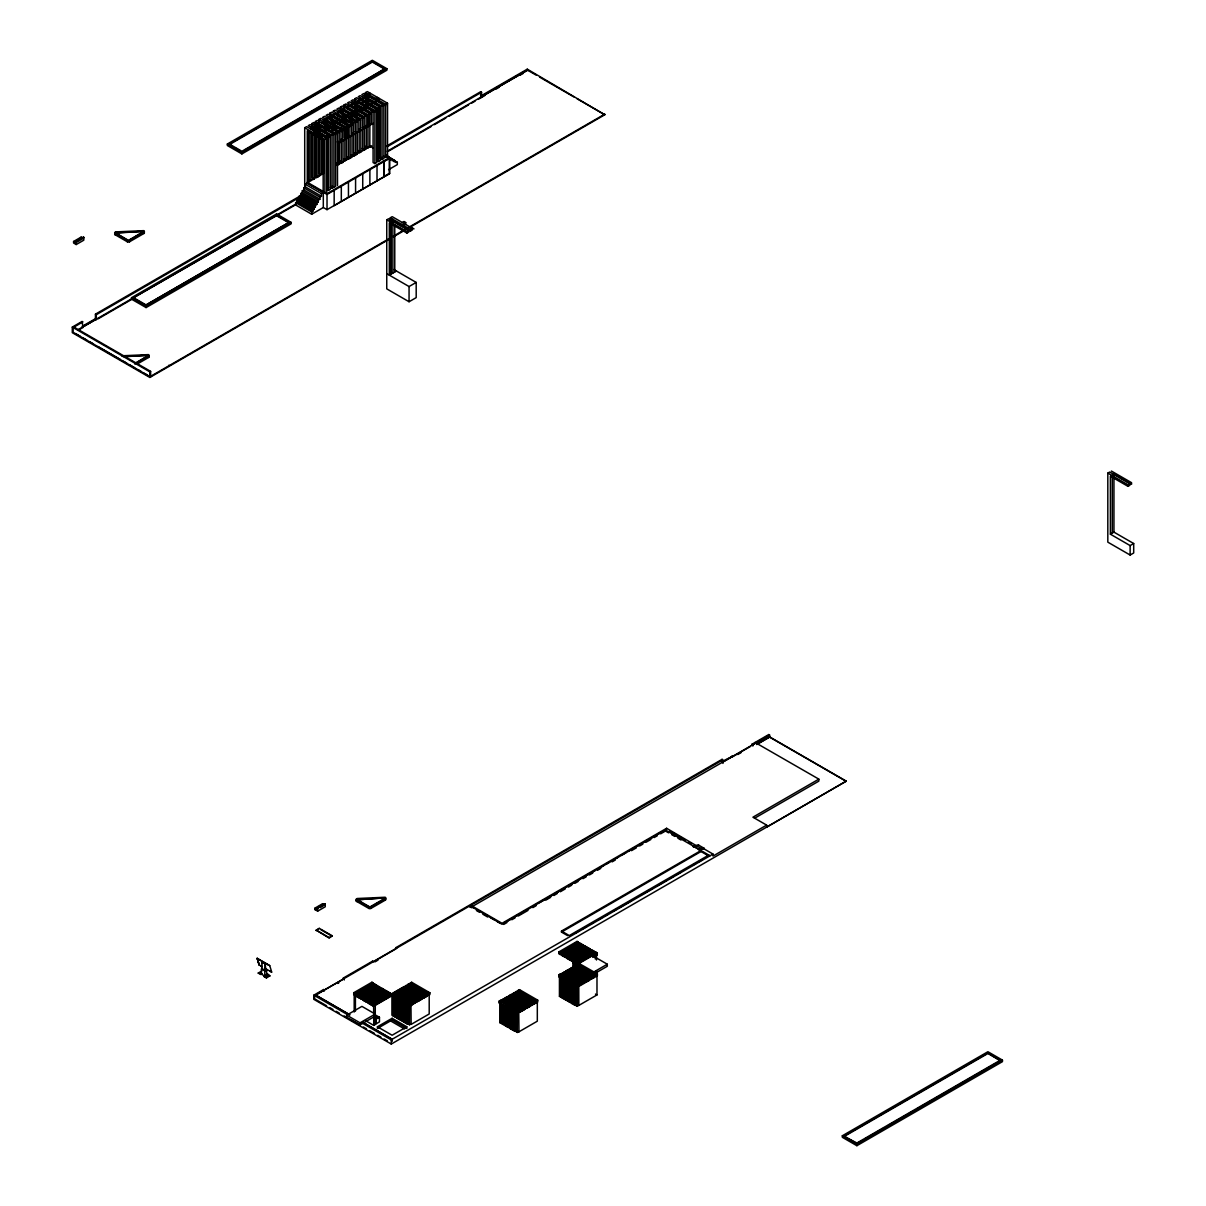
<?xml version="1.0" encoding="UTF-8"?>
<svg xmlns="http://www.w3.org/2000/svg" width="1206" height="1206" viewBox="0 0 1206 1206"><rect width="100%" height="100%" fill="white"/><g stroke="black" fill="none" stroke-linecap="round" stroke-linejoin="round"><path stroke-width="1.5" d="M666.526 829.246L666.601 828.281L700.701 848.21M699.013 850.155L702.133 847.788L713.017 854.074L713.017 856.079L766.639 825.115L766.639 827.105L846.25 781.141L391.272 1044.049L313.786 999.322L313.786 995.206L323.615 989.538L324.384 991.03M258.657 959.448L260.164 960.066M259.124 964.996L257.225 958.378L259.124 964.996L262.184 966.564L260.707 965.916M257.104 958.499L269.722 965.599L271.712 972.066L264.792 968.267M269.722 965.599L267.913 964.74M270.023 971.101L271.591 972.202M262.426 968.418L261.446 969.021L261.446 974.162L264.807 976.106L264.777 970.951L261.446 969.021M264.777 970.951L266.632 969.835L266.662 975.036L269.903 975.895L266.436 977.9L264.069 976.528L267.536 973.86L269.903 975.895M369.036 147.298L369.91 146.152L336.58 165.388M227.331 144.027L372.353 60.3L386.9 68.712L386.9 70.189L241.878 153.916L227.331 145.504L227.331 144.027L241.878 152.438L386.9 68.712M232.487 146.423L229.351 144.027L372.353 61.461L384.88 68.712L362.132 82.43M229.351 144.614L372.353 62.049L384.88 69.285M73.581 241.471L81.164 237.1L83.35 238.351L83.802 237.326L83.802 240.175L76.219 244.547L73.581 243.024L73.581 241.471L75.767 242.738L83.35 238.351M76.234 240.748L80.742 238.155M76.234 241.019L80.742 238.426M75.767 242.738L75.767 241.456L83.35 237.069M75.767 241.456L83.802 237.326M229.351 144.027L241.893 151.263L384.88 68.712M245.135 149.966L358.891 84.299M115.158 232.713L143.861 231.462L128.424 240.868L115.158 232.713L128.424 240.371L143.861 231.462M115.158 233.225L143.454 231.22M304.711 187.443L304.711 127.746L306.595 126.645L326.796 138.298L326.796 192.131M311.826 123.615L313.756 122.499L333.941 134.152L332.057 135.238L311.872 123.585L311.872 127.293M315.444 121.52L317.314 120.434L337.514 132.102L335.63 133.188L315.429 121.535L315.429 125.243M318.987 119.454L320.886 118.339L341.072 129.992L339.188 131.092L319.002 119.439L319.002 126.856M329.705 113.289L331.575 112.203L351.775 123.856L349.891 124.942L329.69 113.289L329.69 117.012M333.248 111.223L335.162 110.108L355.363 121.776L353.464 122.861L333.278 111.208M340.394 107.078L342.323 105.962L362.509 117.615L362.509 129.585L360.624 130.67L358.815 129.63M343.996 108.706L343.996 104.997L345.881 103.912L366.081 115.565L366.081 127.534L364.197 128.62L362.388 127.565M354.715 102.495L354.715 98.786L356.599 97.701L376.8 109.354L376.8 162.508L374.9 163.594L373.091 162.554L373.091 110.982M365.448 92.651L367.317 91.566L387.548 103.234L387.548 157.88M353.69 102.359L353.69 103.942L355.574 102.842M323.841 128.333L325.53 127.354L325.53 128.876M330.972 124.203L332.66 123.238M334.544 122.153L336.218 121.188L336.233 122.756L328.695 118.414M338.102 120.087L339.791 119.123M341.675 118.037L343.363 117.057L343.363 118.64M345.263 115.942L346.936 114.977M348.82 113.877L350.509 112.912M354.097 110.816L352.408 111.796L352.408 113.304M355.981 109.731L357.654 108.766M359.539 107.681L361.227 106.701M363.112 105.615L364.8 104.636L364.8 106.218M370.257 101.47L371.945 100.49L371.945 102.073M373.845 99.374L375.533 98.41L375.533 99.917M129.524 240.537L143.861 232.261A1.854 1.07 0 0 0 143.65 230.648L115.866 231.884A1.809 1.04 0 0 0 114.887 233.346L127.323 240.537A1.553 0.904 0 0 0 129.524 240.537L129.524 241.788A1.553 0.904 0 0 1 127.323 241.788L114.932 234.627L114.932 233.391M318.369 131.514L316.696 132.479L316.696 134.002M320.253 130.414L321.942 129.449L321.942 131.017M129.524 241.788L143.861 233.497A1.854 1.07 0 0 0 144.027 232.095M321.972 131.409L323.66 130.429L323.66 132.012M330.806 126.283L329.117 127.248L329.117 128.831M336.248 123.133L337.936 122.168L337.936 123.751L346.318 128.59M345.067 118.052L343.378 119.017L343.378 120.6M346.966 116.922L348.655 115.957L348.655 117.54M371.976 102.45L373.664 101.485L373.664 103.053L371.976 104.033M375.563 100.354L377.237 99.389L377.237 100.972L375.563 101.937M361.257 110.183L362.931 109.203L362.931 107.696L361.257 108.661L361.257 110.243L362.931 109.279L371.327 114.103M325.56 130.896L327.233 129.856L327.233 128.349L325.56 129.313L325.56 130.836M341.494 121.625L339.821 122.605L339.821 121.082L341.494 120.118L341.494 121.685L349.876 126.524L332.268 116.349L338.283 119.831M354.715 98.786L374.9 110.439L376.8 109.354M380.357 107.289L360.172 95.636L358.288 96.721L378.473 108.374L380.357 107.289L380.357 160.443L378.473 161.529L376.664 160.488L376.664 108.917M382.061 106.294L383.945 105.193L363.76 93.54L361.83 94.656L382.061 106.294L382.061 159.554L380.252 158.499L380.252 106.821L364.438 97.686M304.711 127.746L324.896 139.399L326.796 138.298M328.469 137.333L330.354 136.248L310.168 124.595L308.284 125.68L328.469 137.333L328.469 190.382L326.751 189.387L326.751 137.906M344.645 127.972L324.444 116.319L322.575 117.404L342.76 129.057L344.645 127.972L344.645 139.866L342.76 140.951L340.921 139.896M348.202 125.921L328.017 114.269L326.117 115.339L346.318 127.007L348.202 125.921L348.202 137.77L346.318 138.856L344.524 137.816L344.524 127.55M357.036 120.796L358.921 119.711L338.735 108.058L336.851 109.143L357.036 120.796L357.036 132.69L355.227 131.65M340.439 110.771L340.439 107.048L360.624 118.701L362.509 117.615M343.996 104.997L364.197 116.65L366.081 115.565M369.669 113.515L349.454 101.847L347.554 102.917L367.785 114.615L369.669 113.515L369.669 125.53L367.8 126.615L365.961 125.56M371.327 112.535L373.212 111.449L353.011 99.781L351.142 100.867L371.327 112.535L371.327 124.504L369.518 123.464M387.548 103.234L385.664 104.319L365.433 92.576L365.433 96.284M337.394 141.931L339.188 142.971L341.072 141.886L340.921 129.585M348.082 125.484L348.082 135.765L349.891 136.806L351.775 135.72L351.67 123.389M351.67 133.745L353.464 134.786L355.363 133.7L355.227 121.339M357.036 132.69L358.921 131.605L358.815 119.243M371.327 124.504L373.212 123.419M323.871 172.729L307.274 182.272L327.022 193.669L389.628 157.534L389.628 173.634L334.152 205.668L334.183 190.307M343.001 139.971L343.001 162.358L341.298 163.368L341.298 139.067M351.127 154.715L353.69 156.192L357.262 154.127L357.278 131.695M360.85 129.645L360.85 152.031L359.162 153.011L359.162 128.741M361.845 148.504L364.438 149.951L366.322 148.851L366.322 126.464M365.433 146.408L367.996 147.886L371.599 145.79M305.42 184.337L307.274 183.267L323.314 192.538L321.459 193.608L305.42 184.337L305.42 186.945L321.459 196.216L321.459 193.608M303.822 187.865L319.861 197.136L319.861 199.201L303.822 189.93L303.822 187.865L305.42 186.945M302.269 190.834L318.309 200.09L318.309 201.915L302.269 192.659L302.269 190.834L303.822 189.93M300.807 193.503L316.846 202.759L316.846 204.432L300.807 195.176L300.807 193.503L302.269 192.659M388.468 239.662L149.815 377.448L72.3 332.69L72.3 327.082L82.129 321.414L82.973 327.504L78.435 330.082M299.329 196.035L315.384 205.291L315.384 206.889L299.329 197.618L299.329 196.035L300.807 195.176M296.254 203.769L82.973 326.886L82.129 326.404L95.44 318.716L95.44 314.163L300.249 195.915M386.387 146.182L480.666 91.746L481.556 92.259L481.556 97.445M82.943 321.881L73.114 327.55L73.114 332.298L149.815 376.589L150.629 376.121M95.44 314.163L96.329 314.676L299.51 197.362M387.277 146.695L481.556 92.259M297.867 198.462L313.907 207.734L313.907 209.362L297.867 200.106L297.867 198.462L299.329 197.618M296.766 200.739L312.806 210.01L312.806 211.291L296.766 202.035L297.867 200.106M307.274 183.056L327.022 194.452L389.659 158.257L383.975 161.227L383.975 176.438L389.659 173.468L327.022 209.663L323.314 207.522L311.691 214.231L295.651 204.96L295.651 202.668L296.766 202.035M480.666 91.746L480.666 96.073L527.278 69.164L604.794 114.766L411.246 226.517M131.529 297.701L276.551 213.959L291.113 222.371L291.113 223.849L146.092 307.575L131.529 299.178L131.529 297.701L146.092 306.098L291.113 222.371M83.727 326.102L95.138 319.515M483.244 95.44L489.772 91.671M493.028 89.787L497.927 86.968M501.183 85.083L527.278 70.008L536.323 75.239M78.435 329.449L96.284 319.183L95.44 318.716M387.277 151.217L528.168 69.888M97.957 318.912L132.087 299.194M296.254 204.417L133.565 297.686L146.092 304.937L289.093 222.371L146.092 304.937M388.905 150.931L431.16 126.524M434.416 124.655L445.798 118.082M449.039 116.213L468.546 104.952M471.802 103.068L475.043 101.198M478.3 99.314L484.767 95.576M496.013 89.093L499.239 87.224M520.133 75.164L523.344 73.31M380.252 158.499L382.136 157.413M328.469 190.382L330.354 189.297L330.323 135.826L314.434 126.645L314.434 178.895M330.323 187.322L332.057 188.317L333.941 187.232L333.896 133.76M382.061 159.554L383.945 158.453L383.825 104.756M383.825 156.358L385.664 157.428L387.548 156.343M319.861 197.136L321.459 196.216M318.309 200.09L319.861 199.201M316.846 202.759L318.309 201.915M315.384 205.291L316.846 204.432M313.907 207.734L315.384 206.889M385.89 155.348L395.101 160.684L393.638 161.529L393.638 159.931L392.161 160.79L392.161 159.117L390.699 159.961L390.699 158.122L389.146 159.026L389.146 156.961L385.935 155.107M312.806 210.01L313.907 209.362M295.651 202.668L311.691 211.939L312.806 211.291M385.739 155.408L397.317 162.313L395.101 162.313L395.101 160.684M388.603 169.654L397.317 164.619L397.317 162.313M134.71 363.443L148.609 355.423L134.71 363.941M135.871 363.579L148.624 356.222A1.854 1.07 0 0 0 148.398 354.609L122.469 355.77M393.88 269.541L416.191 282.43L416.191 297.626L409.06 301.741L386.749 288.867L386.749 219.824L388.634 218.738L408.819 230.391L408.819 231.974L406.935 233.06L389.312 222.884L389.312 275.134L396.442 271.018M392.885 219.251L392.885 273.084L390.322 271.606L390.322 217.773L392.206 216.673L412.392 228.341L412.392 229.909L410.507 230.994L392.885 220.834M137.469 363.911L148.624 357.458A1.854 1.07 0 0 0 148.926 356.192M398.734 224.572L400.407 223.592L400.407 225.115M402.291 222.507L403.98 221.542L405.698 222.522L405.698 224.105L404.01 225.07L404.01 223.502L405.698 222.522M400.437 225.552L402.126 224.587L402.126 226.17M72.3 327.082L149.815 371.84L150.629 371.373L150.629 376.981M150.629 376.332L388.468 239.014M393.352 236.195L604.794 114.118M393.352 236.843L403.106 231.205M386.749 219.824L406.935 231.477L408.819 230.391M410.507 231.009L410.507 229.426L412.392 228.341M386.749 273.656L409.06 286.546L416.191 282.43M315.037 908.073L322.62 903.701L324.806 904.967L325.243 903.927L325.243 906.776L317.66 911.148L315.037 909.641L315.037 908.073L317.223 909.339L317.223 908.058L324.806 903.686M317.691 907.349L320.69 905.616M315.037 909.641L319.59 907.002M317.223 908.058L325.243 903.927M320.253 907.59L323.283 905.842M383.764 899.465L369.865 907.485L356.614 899.827L384.895 897.837L385.302 898.576A1.854 1.07 0 0 1 385.317 900.113L370.981 908.389A1.553 0.904 0 0 1 368.765 908.389L356.373 901.244L356.373 899.993A1.809 1.04 0 0 1 357.323 898.5L385.106 897.249A1.854 1.07 0 0 1 385.317 898.862L385.317 900.113M356.614 899.827L384.895 897.837M316.213 930.128L319.304 928.349L332.253 935.811L329.148 938.072L316.213 930.128L329.148 937.605L332.253 935.811M1107.817 473.114L1109.701 472.028L1129.886 483.681L1129.886 485.264L1128.002 486.35L1110.379 476.174L1110.379 534.183L1130.128 545.579L1133.7 543.529L1133.7 552.981L1130.128 555.031L1107.817 542.157L1107.817 473.114L1128.002 484.767L1129.886 483.681M265.245 970.664L261.777 968.825L261.913 961.981L265.245 963.911L265.817 970.302M316.213 930.595L319.304 928.349M261.777 962.071L265.245 963.911M356.614 899.314L369.865 906.972L385.302 898.063M356.373 899.993L368.765 907.153A1.553 0.904 0 0 0 370.981 907.153L385.317 898.862M262.29 973.709L260.813 974.523L258.205 973.076L261.581 971.132M258.205 973.076L261.446 973.498M264.069 976.528L265.35 975.79M265.395 977.297L268.863 975.292L266.677 976.558M1110.379 534.183L1113.937 532.132L1133.7 543.529M343.393 978.006L344.238 979.694L343.393 978.006L372.548 961.167L373.393 961.649L315.505 995.101M374.116 961.468L396.081 948.79L396.081 947.554L722.108 759.313L722.997 763.398M373.287 961.589L722.952 759.795M343.393 979.136L314.57 995.659L313.786 995.206M722.153 759.328L722.153 761.453L733.037 756.041M752.861 744.599L752.861 746.032L752.001 744.223L768.765 734.544L769.609 735.027L769.609 737.137L756.75 744.554M471.757 904.817L471.757 906.822L755.921 742.941M733.037 756.162L722.997 761.951L722.153 761.453M769.609 735.027L752.861 744.705L752.001 744.223M750.479 746.424L732.178 756.991L732.178 755.665M666.601 828.281L502.028 923.299L473.31 906.731L471.576 907.741L470.039 906.852M737.786 754.534L741.042 752.65M757.353 743.228L768.765 736.64L846.25 781.367M757.443 743.921L769.609 736.896L846.25 781.141M358.107 993.593L355.061 995.357L353.72 994.573L353.72 992.749L371.945 982.212L373.302 982.996L373.302 984.82M353.72 992.749L355.061 993.518L373.302 982.996M355.604 994.106L373.845 983.583L375.187 984.352L375.187 986.191L356.961 996.714L355.604 995.93L355.604 994.106L356.961 994.89L375.187 984.352M361.137 991.845L364.182 990.081M366.639 988.649L370.242 986.538M371.297 985.965L372.639 985.196M357.926 995.463L376.166 984.94L377.508 985.709L377.508 987.548L359.282 998.071L357.926 997.287L357.926 995.463L359.282 996.246L377.508 985.709M360.187 996.759L378.428 986.237L379.769 987.021L379.769 988.845L361.544 999.367L360.187 998.598L360.187 996.759L361.544 997.543L379.769 987.021M370.091 997.302L364.016 1000.799L362.674 1000.03L362.674 998.191L380.9 987.669L382.257 988.453L382.257 990.277L373.136 995.538M362.674 998.191L364.016 998.975L382.257 988.453M364.981 999.533L383.207 989.01L384.563 989.779L384.563 991.618L366.322 1002.141L364.981 1001.357L364.981 999.533L366.322 1000.302L384.563 989.779M367.468 1000.965L385.694 990.443L387.051 991.211L387.051 993.051L368.81 1003.573L367.468 1002.789L367.468 1000.965L368.81 1001.749L387.051 991.211M503.58 923.314L513.364 917.676M516.62 915.791L528.032 909.203M531.288 907.319L536.173 904.5M539.429 902.616L550.841 896.028M554.097 894.159L558.981 891.324M562.252 889.455L565.508 887.571M568.765 885.686L573.649 882.867M576.905 880.983L580.176 879.099M583.433 877.214L588.317 874.395M591.573 872.511L594.829 870.642M599.729 867.807L602.985 865.923M606.241 864.054L609.497 862.169M614.397 859.35L617.653 857.466M622.537 854.647L625.793 852.763M629.05 850.878L640.461 844.29M643.718 842.406L661.642 832.065M710.048 855.778L665.471 829.999L502.103 924.309L470.039 905.796L470.039 907.078M503.731 924.429L506.957 922.56M511.811 919.756L515.052 917.887M518.279 916.017L527.987 910.424M532.841 907.621L536.067 905.751M545.775 900.143L550.629 897.354M553.871 895.485L557.097 893.616M560.338 891.747L565.192 888.943M568.418 887.073L571.659 885.204M574.885 883.335L578.126 881.465M582.98 878.677L586.206 876.807M589.448 874.938L592.689 873.069M597.528 870.265L600.769 868.395M612.09 861.868L615.331 859.999M631.507 850.652L636.346 847.848M639.587 845.994L642.828 844.125M646.054 842.255L650.908 839.451M654.149 837.582L657.376 835.713M660.617 833.843L665.471 831.04L668.576 832.833M346.725 1015.15L361.921 1006.377L375.232 1014.065L360.036 1022.839L346.725 1015.15L346.725 1017.216L360.036 1024.904L375.232 1016.13M369.82 1002.322L388.046 991.799L389.402 992.583L389.402 994.407L371.162 1004.93L369.82 1004.161L369.82 1002.322L371.162 1003.106L389.402 992.583M391.649 993.895L391.814 995.794L373.574 1006.332L372.232 1005.548L372.232 1003.724L390.458 993.186L409.889 1004.417L409.889 1006.256L391.649 995.719L393.005 994.95L393.005 993.126L411.231 1003.648L411.231 1005.472L409.889 1006.256M372.232 1003.724L373.574 1004.492L393.005 993.126M393.669 994.437L393.669 992.613L395.025 991.829L413.251 1002.367L413.251 1004.191L411.909 1004.975L402.789 999.699M412.708 1002.759L396.005 993.111L396.005 991.287L397.347 990.503L415.588 1001.025L415.588 1002.864L414.231 1003.633L414.231 1001.809L415.588 1001.025M398.251 991.814L398.251 989.975L399.608 989.206L417.834 999.729L417.834 1001.553L416.492 1002.337L416.492 1000.513L417.834 999.729M400.739 990.382L400.739 988.543L402.095 987.774L420.321 998.297L420.321 1000.121L418.979 1000.905L402.261 991.257M412.166 994.302L403.045 989.041L403.045 987.217L404.402 986.433L422.628 996.955L422.628 998.794L421.286 999.563L415.211 996.066M405.533 985.784L406.889 985L425.115 995.523L425.115 997.362L423.773 998.131L405.533 987.608L405.533 985.784L423.773 996.307L425.115 995.523M415.482 990.639L407.884 986.252L407.884 984.413L409.241 983.644L427.467 994.166L427.467 995.99L426.125 996.774L418.527 992.387M410.296 983.026L411.653 982.257L429.879 992.779L429.879 994.603L428.537 995.387L410.296 984.85L410.296 983.026L428.537 993.548L429.879 992.779M372.232 1005.548L375.262 1003.799M397.98 997.799L396.638 998.583L396.638 1017.924L397.98 1018.693L399.337 1017.924L399.337 998.583M400.271 999.156L398.93 999.925L398.93 1019.236L400.271 1020.005L401.628 1019.236L401.628 999.925M402.578 1000.452L401.236 1001.236L401.236 1020.532L402.578 1021.316L403.935 1020.532M403.935 1001.236L402.578 1002.02L402.578 1021.316M374.282 1014.382L379.453 1017.246L379.453 1021.874L376.212 1023.743L375.639 1018.784L378.88 1016.914M379.453 1017.246L375.79 1018.738M406 1002.427L404.643 1003.211L404.643 1022.552L403.301 1021.768L403.301 1002.427M408.291 1003.739L406.95 1004.508L406.95 1023.849L405.608 1023.08L405.608 1003.739M409.633 1003.95L415.648 1000.467M423.17 996.126L427.693 993.518M409.889 1004.417L411.231 1003.648M393.669 992.613L411.909 1003.136L413.251 1002.367M400.739 988.543L418.979 999.081L420.321 998.297M403.045 987.217L421.286 997.739L422.628 996.955M407.884 984.413L426.125 994.95L427.467 994.166M366.111 1020.985L373.739 1025.402L375.262 1024.512L375.262 1004.945L364.574 998.764M411.14 1004.824L429.2 994.392L429.2 1013.975L411.14 1024.391L410.96 1004.779M393.277 1016.01L393.277 996.699L391.92 995.93L391.92 1015.226L393.277 1016.01L394.618 1015.226L394.618 995.93M394.332 997.272L394.332 1016.613L395.674 1015.829L397.03 1016.613L397.03 997.272M377.418 1026.773L392.116 1018.286L406.814 1026.773L406.814 1028.477L392.116 1019.99L377.418 1028.477L377.418 1026.773L392.116 1035.245L406.814 1026.773M394.332 1016.613L395.674 1017.397L397.03 1016.613M396.638 1017.924L397.98 1017.14L399.337 1017.924M398.93 1019.236L400.271 1018.452L401.628 1019.236M754.534 818.256L818.844 781.126L818.844 779.136L752.921 817.201L766.639 825.115M401.236 1020.532L402.578 1019.763M403.301 1021.768L404.643 1021M561.483 931.077L701.018 850.516L701.018 851.526L561.483 932.087L561.483 931.077L569.277 935.57L708.796 855.054M404.643 1022.552L406 1021.768M405.608 1023.08L406.95 1022.296L408.291 1023.08L406.95 1023.849M410.96 1024.346L408.261 1024.346L409.603 1023.577M575.759 932.826L579.001 930.957M582.257 929.087L587.111 926.268M590.367 924.399L593.608 922.53M598.478 919.711L601.719 917.841M604.96 915.972L608.201 914.103M613.07 911.284L616.326 909.414M619.567 907.545L630.919 900.988M642.285 894.43L652.009 888.807M656.878 886.003L666.616 880.38M669.858 878.511L673.099 876.626M676.355 874.757L681.209 871.953M692.576 865.395L695.817 863.511M699.058 861.642L702.314 859.772M362.81 1022.311L392.176 1039.255L713.017 854.074M361.906 1022.929L391.272 1039.889L392.206 1039.346L362.584 1022.236M558.845 951.911L577.086 941.389L578.428 942.172L578.428 943.997L560.202 954.519L558.845 953.75L558.845 951.911L560.202 952.695L578.428 942.172M561.257 953.313L579.498 942.775L580.84 943.559L580.84 945.383L562.614 955.921L561.257 955.137L561.257 953.313L562.614 954.082L580.84 943.559M563.624 954.67L581.85 944.147L583.191 944.916L583.191 946.755L564.966 957.278L563.624 956.494L563.624 954.67L564.966 955.438L583.191 944.916M584.171 949.062L567.453 958.71L566.096 957.926L566.096 956.102L584.337 945.579L585.679 946.348L585.679 948.187M566.096 956.102L567.453 956.886L585.679 946.348M568.418 957.428L586.644 946.906L587.985 947.69L587.985 949.514L569.76 960.036L568.418 959.267L568.418 957.428L569.76 958.212L587.985 947.69M581.352 956.207L572.247 961.468L570.89 960.7L570.89 958.86L589.131 948.338L590.473 949.122L590.473 950.946L584.397 954.459M515.701 1010.914L518.746 1012.663L517.389 1013.447L499.163 1002.91L499.163 1001.086L500.505 1000.302L518.746 1010.839L518.987 1031.778L537.318 1021.196L537.318 1001.628L518.987 1012.211L517.464 1011.337L529.69 1004.281M502.872 999.216L502.872 1001.04L501.515 1001.824L501.515 1000L502.872 999.216L521.098 1009.739L521.098 1011.578L519.756 1012.347L506.083 1004.462M505.193 997.89L505.193 999.714L503.852 1000.498L503.852 998.674L505.193 997.89L523.434 1008.412L523.434 1010.251L522.077 1011.02L519.047 1009.271M507.455 996.578L507.455 998.417L506.098 999.186L506.098 997.362L507.455 996.578L525.68 1007.116L525.68 1008.94L524.339 1009.723L515.218 1004.462M509.942 995.146L509.942 996.985L508.585 997.754L508.585 995.93L509.942 995.146L528.168 1005.683L528.168 1007.507L526.826 1008.291L510.108 998.643M512.249 995.643L510.892 996.427L510.892 994.603L512.249 993.819L530.474 1004.342L530.474 1006.181L529.133 1006.95L512.414 997.302M513.379 993.156L514.721 992.387L532.962 1002.91L532.962 1004.734L531.62 1005.518L513.379 994.995L513.379 993.156L531.62 1003.693L532.962 1002.91M515.731 991.799L517.088 991.03L535.313 1001.553L535.313 1003.377L533.972 1004.161L515.731 993.638L515.731 991.799L533.972 1002.337L535.313 1001.553M518.143 990.412L519.5 989.629L537.725 1000.166L537.725 1001.99L536.384 1002.774L518.143 992.237L518.143 990.412L536.384 1000.935L537.725 1000.166M570.89 958.86L572.247 959.644L590.473 949.122M499.163 1002.91L500.505 1002.141L500.505 1000.302M577.538 961.031L574.493 962.78L573.152 961.996L573.152 960.172L591.377 949.65L592.734 950.418L592.734 952.258L586.659 955.755M518.143 992.237L519.5 991.468L519.5 989.629M574.403 962.81L574.493 960.956L592.734 950.418M578.895 964.996L574.011 962.162L573.498 967.182M576.694 965.071L573.438 963.187L574.222 962.041L578.051 963.594M574.177 962.237L573.619 963.262M595.462 973.106L607.296 966.277L607.296 964.212L592.101 955.438L576.83 964.107L575.473 963.323L575.473 961.499L593.714 950.976L595.055 951.745L595.055 953.584L593.714 952.8L593.714 950.976M580.583 959.267L583.614 957.519M575.473 961.499L576.83 962.282L595.055 951.745M577.704 964.498L577.704 962.674L595.93 952.137L597.287 952.921L597.287 954.745L592.719 957.383M578.398 986.402L577.056 987.171L558.815 976.649L558.815 974.825L560.172 974.041L578.398 984.563L578.458 1005.472L577.011 1006.181L575.759 1005.472L575.759 985.89L578.458 985.89M561.182 973.724L562.524 972.956L580.764 983.478L580.764 985.302L579.408 986.086L579.408 984.262L561.182 973.724L561.182 975.564M563.504 972.398L564.845 971.629L583.086 982.151L583.086 983.975L581.729 984.759L581.729 982.935L563.504 972.398L563.504 974.237L571.101 978.624M565.765 972.925L565.765 971.101L567.106 970.317L585.347 980.84L585.347 982.679L583.99 983.448L570.317 975.564M568.237 969.669L569.594 968.885L587.819 979.408L587.819 981.247L586.478 982.016L568.237 971.493L568.237 969.669L586.478 980.192L587.819 979.408M570.559 968.328L571.9 967.559L590.126 978.081L590.126 979.905L588.784 980.689L570.559 970.167L570.559 968.328L588.784 978.865L590.126 978.081M574.388 966.127L573.031 966.895L573.031 968.72L591.272 979.257L592.613 978.473L592.613 976.649L574.388 966.127L574.388 967.951M575.398 965.539L576.739 964.755L594.965 975.292L594.965 977.116L593.623 977.9L575.398 967.363L575.398 965.539L593.623 976.061L594.965 975.292M577.704 962.674L597.377 973.89L597.377 975.729L596.035 976.498L577.81 965.976L577.81 964.152L597.287 952.921M558.815 976.649L560.172 975.865L560.172 974.041M560.775 976.272L559.433 977.041L559.433 996.352L560.775 997.121L562.117 996.352L562.117 977.041M563.172 977.614L561.83 978.398L561.83 997.739L563.172 998.508L564.529 997.739L564.529 978.398L563.172 979.166L563.172 998.508M512.49 1009.03L511.148 1009.814L511.148 1029.155L512.49 1029.939L513.831 1029.155L513.831 1009.814L512.49 1010.598L512.49 1029.939M565.478 978.925L564.137 979.694L564.137 999.035L565.478 999.819L566.835 999.035L566.835 979.694L565.478 980.478L565.478 999.819M514.796 1010.342L513.455 1011.125L513.455 1030.467L514.796 1031.236L516.138 1030.467M567.785 980.267L566.428 981.051L566.428 1000.347L567.785 1001.131L569.126 1000.347L569.126 982.8M569.126 981.051L567.785 981.82L567.785 1001.131M518.806 1031.733L517.344 1032.457L517.389 1011.608L518.746 1010.839M501.515 1000L519.756 1010.522L521.098 1009.739M503.852 998.674L522.077 1009.196L523.434 1008.412M506.098 997.362L524.339 1007.884L525.68 1007.116M508.585 995.93L526.826 1006.452L528.168 1005.683M510.892 994.603L529.133 1005.126L530.474 1004.342M499.766 1003.302L499.766 1022.613L501.123 1021.829M571.433 982.347L570.091 983.131L570.091 1002.427L571.433 1001.658M502.178 1004.658L502.178 1024L503.52 1023.216M573.498 983.553L572.141 984.322L572.141 1003.663L573.498 1002.895M593.985 971.9L607.296 964.212M504.485 1005.955L504.485 1025.296L505.827 1024.527M504.485 1025.296L505.827 1026.08L507.183 1025.296M558.815 974.825L577.056 985.347L578.398 984.563M586.297 979.769L592.402 976.242M579.408 984.262L580.764 983.478M581.729 982.935L583.086 982.151M565.765 971.101L583.99 981.624L585.347 980.84M578.322 965.313L572.925 962.252L572.925 966.85L591.272 977.418L592.613 976.649M577.81 964.152L596.035 974.674L597.377 973.89M506.776 1007.312L506.776 1026.608L508.118 1025.839M559.433 996.352L560.775 995.568M508.118 1027.391L509.475 1026.608L509.475 1007.312L508.118 1008.095L508.118 1027.391L506.776 1026.608M561.83 997.739L563.172 996.955M510.424 1028.703L511.781 1027.919L511.781 1008.623L510.424 1009.392L510.424 1028.703L509.083 1027.919L509.083 1008.623M511.148 1029.155L512.49 1028.371M564.137 999.035L565.478 998.267M513.455 1030.467L514.796 1029.683M566.428 1000.347L567.785 999.578M568.735 982.347L568.735 1001.658L570.091 1000.874M574.448 1004.975L575.805 1004.191L575.805 984.85L574.448 985.634L574.448 1004.975L573.106 1004.191L573.106 984.85M596.985 994.935L578.639 1005.518L578.639 985.935L596.985 975.353L596.985 994.935L595.462 994.061M842.316 1135.781L987.91 1051.722L1002.457 1060.119L1002.457 1061.642L856.878 1145.7L842.316 1137.288L842.316 1135.781L856.878 1144.177L1002.457 1060.119M844.336 1135.781L987.91 1052.883L1000.437 1060.752L987.91 1053.516L844.336 1136.399L856.878 1143.017L1000.437 1060.119M844.336 1136.399L856.878 1143.635L861.762 1140.816M865.034 1138.931L884.601 1127.625M887.872 1125.741L913.967 1110.666M917.238 1108.781L995.553 1063.571M374.87 961.906L378.021 960.097M518.806 1012.166L516.108 1012.166M693.51 846.22L698.681 845.15L704.349 848.421L699.179 849.491M698.681 845.15L693.299 846.205L698.967 849.476L704.349 848.421M122.183 356.358L148.609 355.423M124.037 356.78L148.202 355.182M539.579 77.109L573.815 96.887M577.071 98.771L604.794 114.766M480.666 96.073L481.556 96.586L528.168 69.677L528.168 70.521M1111.389 471.049L1131.575 482.702L1131.575 484.284L1113.952 474.109M367.996 95.636L374.327 99.284M377.237 100.912L385.664 105.827M360.85 98.199L360.85 99.781L378.473 109.957M360.85 99.781L368.373 104.138L368.373 102.555L366.699 103.52L366.699 105.043M378.473 109.957L370.091 105.118L370.091 103.535L368.403 104.515L368.403 106.022M363.609 105.495L357.278 101.847L357.278 107.44M366.775 107.319L374.795 111.992M353.69 103.942L361.227 108.284M350.132 105.992L357.654 110.349M367.8 116.183L359.373 111.329L359.373 109.746L357.685 110.726L357.685 112.294M364.197 118.218L346.559 108.058L346.559 106.475M360.519 120.268L343.001 110.108L343.001 115.716M357.036 122.379L339.414 112.203L339.414 110.62M335.841 114.269L353.358 124.414M369.91 146.152L372.94 147.901M325.123 120.464L342.76 130.64M369.91 146.8L369.654 146.077M321.565 122.53L329.087 126.871M330.806 127.866L339.188 132.705M346.393 136.73L348.202 137.77M317.992 124.58L335.63 134.755M358.288 150.554L360.85 152.031M354.7 152.649L357.278 154.097M328.469 138.916L310.846 128.741L310.846 127.158M383.975 176.438L384.156 161.378M347.569 156.765L350.132 158.242L350.132 135.856M343.996 158.83L346.559 160.308L346.559 137.906M340.409 160.911L343.001 162.358M336.851 162.976L339.414 164.453L339.414 142.067M412.271 227.904L413.99 228.884M390.322 217.773L410.507 229.426M332.208 186.237L333.941 187.232M314.434 178.955L311.841 177.448L311.872 132.871M235.622 148.232L240.326 150.946M276.551 215.135L289.093 222.371M289.093 222.959L276.551 215.723L276.551 213.959M135.132 299.178L144.524 304.605M73.928 327.082L150.629 371.373M75.526 333.61L80.32 336.384M83.516 338.223L86.711 340.077M89.907 341.916L93.103 343.755M97.897 346.529L120.268 359.448M123.464 361.287L126.66 363.142M129.856 364.981L134.65 367.755M137.846 369.594L141.042 371.433M144.238 373.287L147.434 375.126M755.077 742.444L818.844 779.136M669.677 831.055L685.385 840.13M688.52 841.939L691.671 843.748M671.682 834.627L674.787 836.421M677.893 838.215L680.998 840.009M701.018 851.526L708.796 856.019M561.483 932.087L567.709 935.675M592.734 952.258L591.377 951.474L591.377 949.65M597.287 954.745L595.93 953.976L595.93 952.137M583.026 946.71L586.086 948.474M583.041 948.474L593.729 954.639M573.152 960.172L574.493 960.956M574.222 962.041L577.478 963.926M471.757 906.068L473.31 906.957M471.757 906.822L473.31 907.726L473.31 906.731M484.45 914.148L487.631 915.987M490.812 917.826L493.993 919.665M497.189 921.505L500.369 923.344M476.4 910.515L479.611 912.369M482.822 914.223L487.646 917.012M574.131 980.372L580.222 983.885M565.735 978.187L568.78 979.95M571.81 981.699L574.855 983.463M568.735 1001.658L570.091 1002.427M572.141 1003.663L570.8 1002.895L570.8 983.553M507.62 1000.076L512.188 1002.699M505.359 1001.372L509.927 1004.01M512.957 1005.759L516.002 1007.507M499.163 1001.086L517.389 1011.608M396.081 947.554L396.91 948.037M517.464 1030.904L518.987 1031.778M499.766 1022.613L501.123 1023.381L501.123 1004.085M502.178 1024L503.52 1024.768L503.52 1005.427M320.932 929.736L332.253 936.278M398.251 989.975L416.492 1000.513M399.774 992.689L413.447 1000.588M396.005 991.287L414.231 1001.809M396.714 996.201L399.759 997.95M375.187 986.191L373.845 985.408L373.845 983.583M355.408 995.236L373.739 1005.819L391.302 995.689L391.302 994.015M390.684 1020.969L404.538 1028.959M373.709 1014.713L378.247 1018.03L373.709 1015.407M374.96 1015.738L377.975 1018.181L374.403 1016.055M374.131 1016.221L377.146 1018.663M375.639 1018.784L376.212 1023.743M323.585 990.563L323.615 989.538M268.034 964.619L257.225 958.378L259.245 964.875M347.222 1014.457L314.6 995.613L314.57 999.126M264.416 968.554L266.632 969.835M315.369 999.292L326.555 1005.759M329.751 1007.598L332.946 1009.452M336.142 1011.291L339.338 1013.13M344.132 1015.904L347.328 1017.743M350.524 1019.598L360.112 1025.13M363.308 1026.969L366.503 1028.824M369.699 1030.663L374.493 1033.436M377.704 1035.276L380.9 1037.13M384.096 1038.969L387.292 1040.808M261.988 973.89L260.436 974.312M517.344 1032.457L516.108 1031.733L516.138 1011.125L514.796 1011.894L514.796 1031.236M264.069 975.865L266.436 977.9M261.913 961.981L262.411 963.564M1130.128 545.579L1130.128 555.031M1128.002 484.767L1128.002 486.35M1113.937 474.109L1113.937 532.132M1112.264 475.089L1112.264 533.097M856.878 1144.177L856.878 1145.7M768.765 734.544L768.765 736.64M702.133 847.788L702.133 849.039M693.42 846.13L693.42 847.185M665.471 829.999L665.471 831.04M596.488 960.006L596.488 954.67L595.236 955.393L595.236 958.951M596.488 970.694L596.488 974.252M596.035 974.674L596.035 976.498M595.734 972.971L595.734 974.644M593.623 976.061L593.623 977.9M591.272 977.418L591.272 979.257M589.131 948.338L589.131 950.177M588.784 978.865L588.784 980.689M586.644 946.906L586.644 948.73M586.478 980.192L586.478 982.016M584.337 945.579L584.337 947.403M583.99 981.624L583.99 983.448M577.086 941.389L577.086 943.213M577.056 985.347L577.056 987.171M576.83 962.282L576.83 964.107M577.011 986.614L577.011 1006.181M575.398 942.61L575.398 944.057M572.247 959.644L572.247 961.468M571.9 967.559L571.9 969.383M569.76 958.212L569.76 960.036M569.594 968.885L569.594 970.709M567.453 956.886L567.453 958.71M567.106 970.317L567.106 972.157M564.966 955.438L564.966 957.278M564.845 971.629L564.845 973.453M562.614 954.082L562.614 955.921M560.775 977.825L560.775 997.121M560.202 952.695L560.202 954.519M559.087 952.031L559.087 953.479M536.384 1000.935L536.384 1002.774M533.972 1002.337L533.972 1004.161M531.62 1003.693L531.62 1005.518M529.133 1005.126L529.133 1006.95M527.278 69.164L527.278 70.008M526.826 1006.452L526.826 1008.291M524.339 1007.884L524.339 1009.723M522.077 1009.196L522.077 1011.02M519.756 1010.522L519.756 1012.347M505.827 1006.739L505.827 1026.08M428.537 993.548L428.537 995.387M427.964 991.92L427.964 993.367M426.125 994.95L426.125 996.774M423.773 996.307L423.773 998.131M421.286 997.739L421.286 999.563M418.979 999.081L418.979 1000.905M411.909 1003.136L411.909 1004.975M411.653 982.257L411.653 984.081M409.497 1025.07L409.497 1005.487L408.261 1004.779L408.261 1024.346M409.241 983.644L409.241 985.468M409.06 286.546L409.06 301.741M406.935 231.477L406.935 233.06M403.98 221.542L403.98 223.11M402.095 987.774L402.095 989.598M400.271 1000.709L400.271 1020.005M399.608 989.206L399.608 991.03M397.98 999.352L397.98 1018.693M397.347 990.503L397.347 992.327M395.674 998.055L395.674 1017.397M395.025 991.829L395.025 993.669M394.769 225.326L394.769 271.983M392.116 1018.286L392.116 1019.99M392.176 1039.255L392.206 1041.291M391.196 220.216L391.196 274.048M391.272 1039.889L391.272 1044.049M390.458 993.186L390.458 995.025M389.387 158.107L389.387 173.317M388.046 991.799L388.046 993.623M385.634 104.229L385.664 157.428M385.694 990.443L385.694 992.267M383.207 989.01L383.207 990.835M379.121 98.379L379.121 99.887M378.473 108.374L378.473 161.529M377.418 97.384L377.418 98.892M377.026 165.493L377.011 180.734M376.166 984.94L376.166 986.764M374.9 110.439L374.9 163.594M374.991 1003.422L374.991 1005.095M373.574 1004.492L373.739 1012.934M373.739 1016.492L373.739 1025.402M372.548 961.167L372.548 962.373M371.945 982.212L371.945 984.051M371.162 1003.106L371.162 1004.93M370.981 907.153L370.981 908.389M369.88 93.043L369.88 94.55M369.88 124.399L369.805 146.951M369.88 169.654L369.88 184.85M368.765 907.153L368.765 908.389M368.81 1001.749L368.81 1003.573M367.996 94.053L367.996 101.229M367.996 125.484L367.996 147.886M367.785 114.615L367.8 126.615M367.664 116.108L367.664 126.54M366.503 107.213L366.503 105.631L364.815 106.61L364.815 108.178M366.322 95.018L366.322 96.601M366.322 98.47L366.322 109.671M366.322 1000.302L366.322 1002.141M364.438 127.55L364.438 149.951M364.197 116.65L364.197 128.62M364.016 998.975L364.016 1000.799M362.735 97.113L362.735 102.42M362.735 126.645L362.735 150.946M362.75 173.77L362.72 189.01M361.544 997.543L361.544 999.367M360.624 118.701L360.624 130.67M360.036 1022.839L360.036 1024.904M359.282 996.246L359.282 998.071M359.162 99.178L359.162 100.746M357.278 113.032L357.278 120.51M357.051 900.385L357.051 901.621L356.343 901.199A1.809 1.04 0 0 1 356.735 899.947M356.961 994.89L356.961 996.714M355.8 113.394L355.8 111.811L354.127 112.776L354.127 114.299M355.574 104.711L355.574 115.897M355.574 132.66L355.574 155.031M355.589 177.915L355.574 193.156M355.408 1011.246L355.423 995.086L354.187 994.257L354.187 1012.045M355.061 993.518L355.061 995.357M353.69 133.791L353.69 156.192M353.464 122.861L353.464 134.786M352.016 103.324L352.016 104.907M352.016 117.962L352.016 125.424M352.016 132.901L352.016 157.157L348.444 159.207L348.444 134.921M350.132 117.193L350.132 120.917M349.891 124.942L349.891 136.806M348.444 105.389L348.444 106.957M348.444 182.061L348.444 197.271M346.559 119.243L346.559 126.72M346.318 127.007L346.318 138.856M344.886 114.615L344.886 123.947M344.886 138.886L344.886 161.272M342.76 129.057L342.76 140.951M341.298 109.535L341.298 111.118M341.298 127.881L341.298 131.605M341.313 186.176L341.313 201.387M339.188 131.092L339.188 142.971M337.725 111.6L337.725 116.907M337.725 141.162L337.725 165.418M337.394 131.665L337.514 185.588M335.841 125.454L335.841 132.916M335.63 133.188L335.63 186.674M334.364 125.801L334.364 124.233L332.69 125.198L332.69 126.72M334.137 113.681L334.137 115.263M334.137 120.856L334.137 130.173M332.253 114.781L332.253 121.957M332.253 127.55L332.253 131.288M332.057 135.238L332.057 188.317M330.806 127.866L330.806 126.238L329.102 125.258L327.414 126.268L327.414 127.851M327.007 117.796L327.007 126.841M327.007 132.419L327.007 136.157M327.022 193.669L327.022 209.663M325.123 118.897L325.123 126.072M324.896 139.399L324.896 193.231M323.449 119.816L323.449 121.444M323.449 140.107L323.449 173.694M323.314 191.528L323.314 207.522M323.178 192.447L323.178 139.971L307.274 130.791L307.274 183.267M322.62 903.701L322.62 905.254M321.565 133.73L321.565 174.78L319.002 173.302L319.002 132.434M320.087 134.077L320.087 132.494L318.399 133.459L318.399 134.982M319.876 125.364L319.876 175.744L316.319 177.81L316.319 123.977M317.992 123.012L317.992 130.188M317.992 135.781L317.992 176.845L315.429 175.367L315.429 136.384M317.66 908.314L317.66 911.148M312.731 126.072L312.731 127.655M312.731 133.157L312.761 179.92M311.691 211.939L311.691 214.231M310.846 132.419L310.846 180.99L308.284 179.513L308.284 131.243M309.158 131.544L309.158 181.955M265.109 963.986L265.109 970.755M241.878 152.438L241.878 153.916M168.9 365.192L168.9 366.428M149.815 371.84L149.815 377.448M148.624 356.222L148.624 357.458M146.092 306.098L146.092 307.575M143.861 232.261L143.861 233.497M127.323 240.537L127.323 241.788M115.866 231.884L115.866 233.135A1.809 1.04 0 0 0 114.887 234.597L115.595 235.019L115.595 233.768M96.284 314.645L96.329 319.846M81.164 237.1L81.164 238.652M76.219 241.697L76.219 244.547M352.227 113.892L350.539 114.872L350.539 116.454L352.227 115.474L352.227 113.892M338.645 982.845L337.74 983.448L338.645 982.92M349.77 1014.774L315.414 994.935L349.77 1014.819"/></g></svg>
